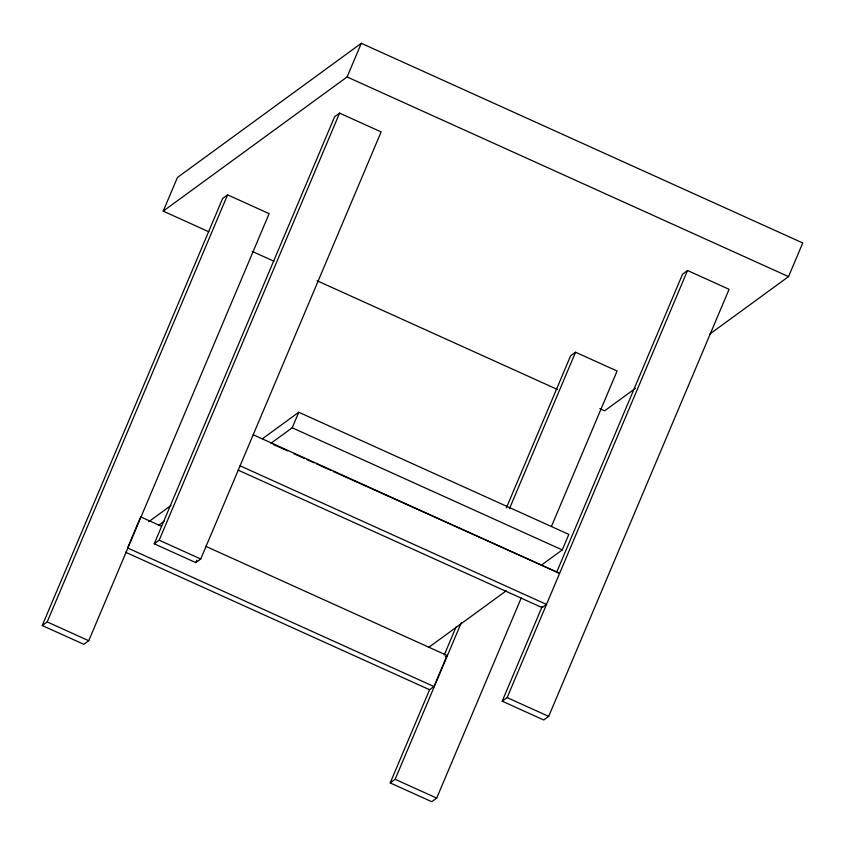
<?xml version="1.0" encoding="UTF-8"?>
<svg xmlns="http://www.w3.org/2000/svg" width="845" height="845" viewBox="0 0 845 845"><rect width="100%" height="100%" fill="white"/><g stroke="black" fill="none" stroke-linecap="round" stroke-linejoin="round"><path stroke-width="1.27" d="M208.905 231.815L163.201 211.134L177.418 177.492L361.311 43.296L802.75 242.969L788.533 276.611L709.874 334.018M42.25 625.522L222.657 198.448L227.59 194.846L269.143 213.637L88.736 640.711L83.792 644.312L42.25 625.522L47.193 621.92L227.59 194.846M140.164 518.069L127.553 547.93L433.96 686.531L447.079 655.466L205.652 546.261M163.201 211.134L347.105 76.948L361.311 43.296M154.234 543.81L334.641 116.726L339.584 113.124L381.127 131.915L200.73 558.989L195.786 562.601L154.234 543.81L159.177 540.198L339.584 113.124M195.786 562.601L196.8 560.182M270.865 443.35L292.212 427.781L298.771 412.244L568.822 534.399L562.263 549.926L541.402 565.147M521.259 597.911L436.696 798.102L431.753 801.704L390.2 782.914L429.566 689.731L433.96 686.531M444.227 655.023L456.046 627.053M506.387 507.866L570.607 355.84L575.551 352.228L617.093 371.018L551.489 526.319M390.2 782.914L395.143 779.301L461.254 622.797M509.429 508.743L575.551 352.228M556.517 572.583L682.591 274.118L687.534 270.516L729.087 289.307L548.68 716.38L543.736 719.982L502.194 701.192L542.163 606.562M502.194 701.192L507.137 697.59L687.534 270.516M148.667 521.777L171.028 505.458M262.573 438.661L298.771 412.244M158.849 525.094L164.152 521.228M635.461 388.309L604.64 410.807L599.823 408.631M428.89 647.238L506.292 590.761M445.315 656.745L447.079 655.466M273.273 444.438L287.701 450.934M293.711 453.638L304.538 458.508M306.936 459.595L314.15 462.838M316.558 463.926L330.986 470.422M333.395 471.499L559.612 573.343L253.204 434.752M347.105 76.948L788.533 276.611M252.211 251.398L273.864 261.189M317.16 280.783L557.721 389.587M292.212 427.781L562.263 549.926M240.086 465.817L546.493 604.407L542.099 607.608L238.1 470.105M140.671 516.876L161.247 526.182M159.177 540.198L200.73 558.989M507.137 697.59L548.68 716.38M125.556 552.218L429.566 689.731M47.193 621.92L88.736 640.711M395.143 779.301L436.696 798.102"/></g></svg>
